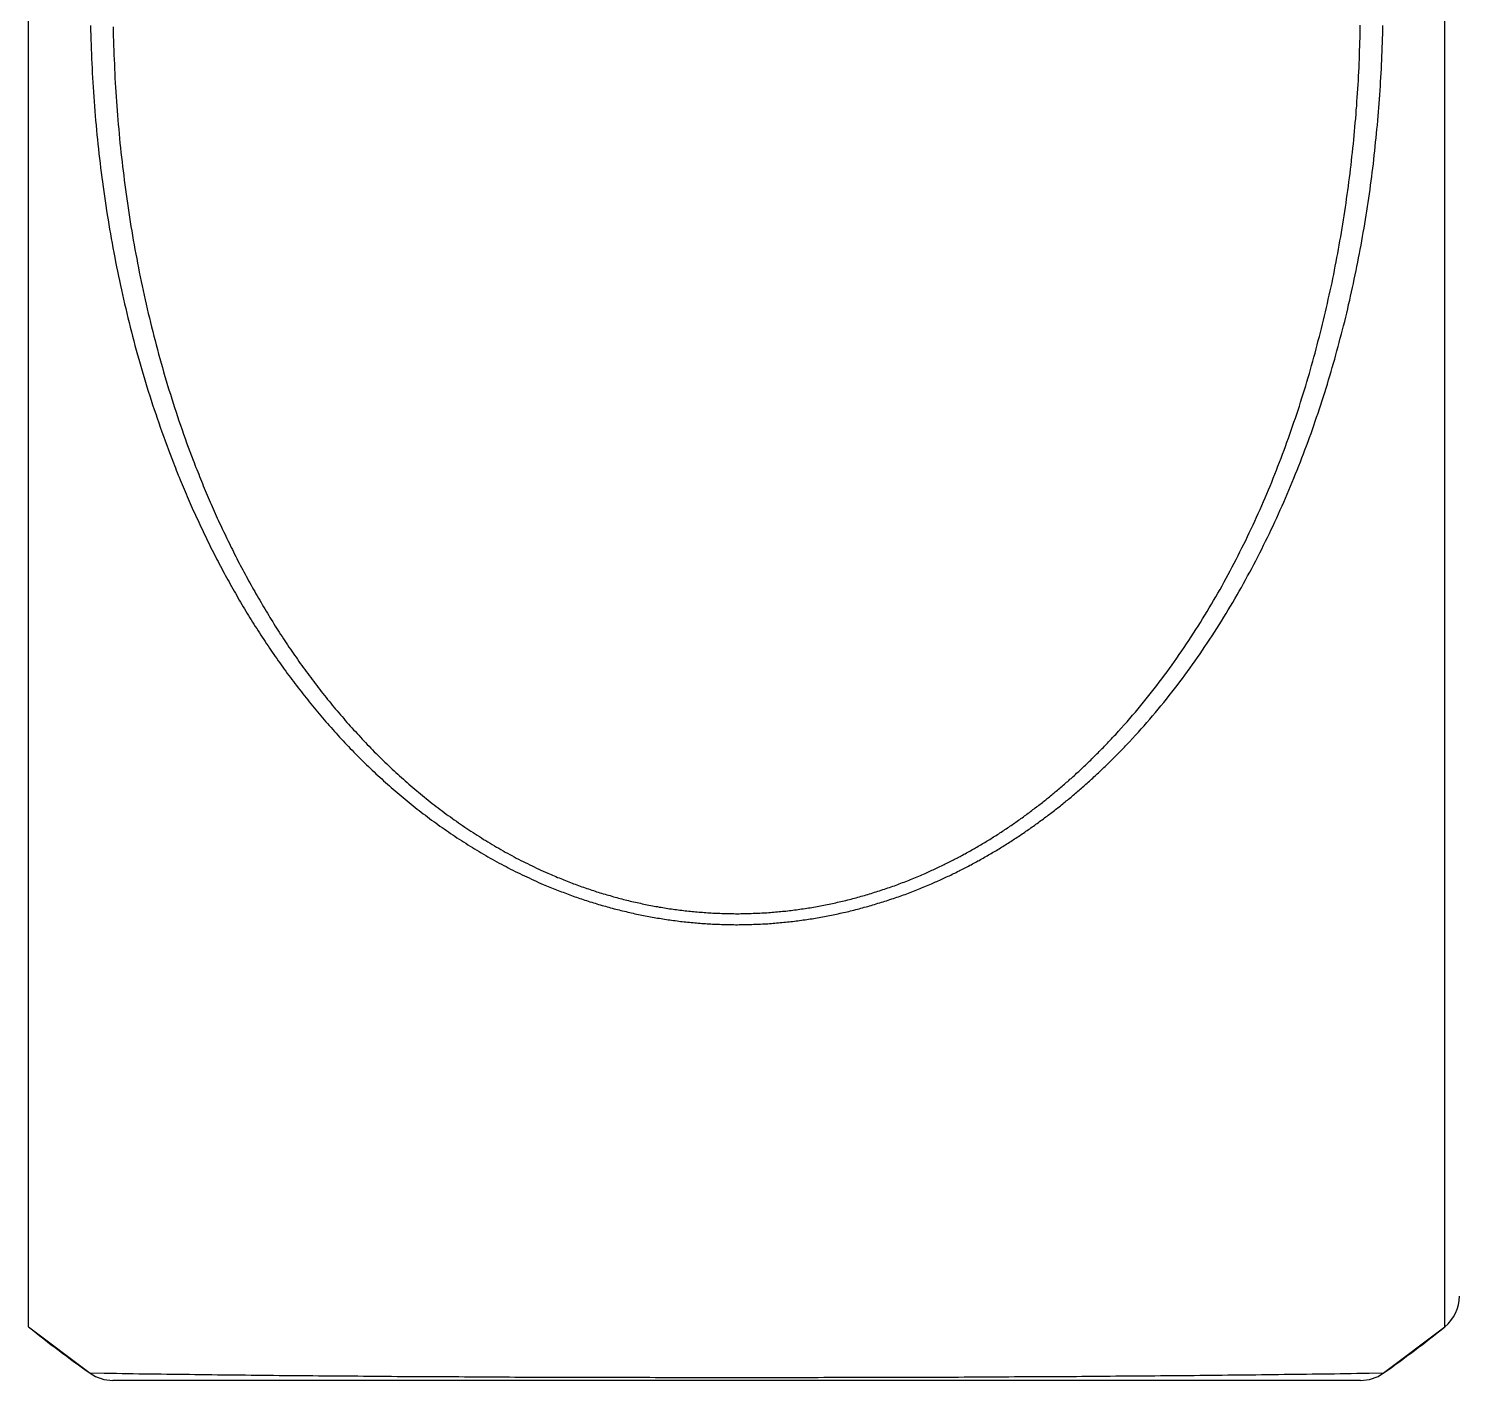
# Model space of a CAD drawing. Header units: millimetres. Extents: x 0 to 5600, y -67 to 2530.
# Drawn here: x 5141.88 to 5153.06, y 909.57 to 920.13 of the extents above; entities that cross this region are included whole.
import ezdxf

# ---------------------------------------------------------------- set-up
doc = ezdxf.new("R2010")
doc.units = ezdxf.units.MM
doc.layers.add('내부선 및 부속', color=4, linetype='Continuous')

msp = doc.modelspace()

# ---------------------------------------------------------------- linework, layer by layer
at = {"layer": '내부선 및 부속', "linetype": 'Continuous'}
for p, q in [((5141.879, 909.985), (5141.879, 952.262)), ((5152.943, 909.985), (5152.943, 952.262)), ((5141.879, 909.985), (5142.361, 909.622)), ((5152.461, 909.622), (5152.943, 909.985)), ((5142.47, 909.62), (5142.361, 909.622)), ((5142.521, 909.619), (5142.47, 909.62)), ((5152.285, 909.566), (5142.538, 909.566)), ((5152.352, 909.62), (5152.301, 909.619)), ((5152.461, 909.622), (5152.352, 909.62))]:
    msp.add_line(p, q, dxfattribs=at)
at = {"layer": '내부선 및 부속', "linetype": 'Continuous', "flags": 128}
for points in [[(5142.363, 920.154), (5142.364, 920.117), (5142.365, 920.079), (5142.366, 920.042), (5142.367, 920.005), (5142.368, 919.968), (5142.37, 919.931), (5142.371, 919.894), (5142.373, 919.856), (5142.375, 919.819), (5142.377, 919.782), (5142.379, 919.745), (5142.381, 919.708), (5142.383, 919.671), (5142.386, 919.634), (5142.388, 919.597), (5142.388, 919.597), (5142.391, 919.56), (5142.394, 919.522), (5142.397, 919.485), (5142.4, 919.448), (5142.403, 919.411), (5142.406, 919.374), (5142.41, 919.337), (5142.413, 919.3), (5142.417, 919.263), (5142.421, 919.226), (5142.425, 919.189), (5142.429, 919.152), (5142.433, 919.115), (5142.437, 919.078), (5142.442, 919.041), (5142.447, 919.004), (5142.451, 918.967), (5142.456, 918.931), (5142.461, 918.894), (5142.466, 918.857), (5142.472, 918.82), (5142.477, 918.783), (5142.482, 918.746), (5142.488, 918.709), (5142.494, 918.673), (5142.5, 918.636), (5142.506, 918.599), (5142.512, 918.562), (5142.518, 918.526), (5142.525, 918.489), (5142.531, 918.452), (5142.538, 918.416), (5142.545, 918.379), (5142.552, 918.342), (5142.559, 918.306), (5142.566, 918.269), (5142.574, 918.233), (5142.581, 918.196), (5142.589, 918.16), (5142.597, 918.123), (5142.604, 918.087), (5142.613, 918.051), (5142.621, 918.014), (5142.629, 917.978), (5142.638, 917.942), (5142.646, 917.906), (5142.655, 917.869), (5142.664, 917.833), (5142.673, 917.797), (5142.682, 917.761), (5142.691, 917.725), (5142.701, 917.689), (5142.71, 917.653), (5142.72, 917.617), (5142.73, 917.581), (5142.74, 917.545), (5142.75, 917.51), (5142.76, 917.474), (5142.771, 917.438), (5142.782, 917.403), (5142.792, 917.367), (5142.803, 917.331), (5142.814, 917.296), (5142.825, 917.26), (5142.837, 917.225), (5142.848, 917.19), (5142.86, 917.154), (5142.872, 917.119), (5142.883, 917.084), (5142.896, 917.049), (5142.908, 917.014), (5142.92, 916.979), (5142.933, 916.944), (5142.945, 916.909), (5142.958, 916.874), (5142.971, 916.839), (5142.984, 916.804), (5142.997, 916.77), (5143.011, 916.735), (5143.011, 916.735)], [(5142.54, 920.143), (5142.54, 920.106), (5142.541, 920.07), (5142.542, 920.034), (5142.543, 919.997), (5142.544, 919.961), (5142.546, 919.924), (5142.547, 919.888), (5142.549, 919.852), (5142.55, 919.815), (5142.552, 919.779), (5142.554, 919.743), (5142.556, 919.706), (5142.558, 919.67), (5142.56, 919.634), (5142.563, 919.597), (5142.565, 919.561), (5142.565, 919.561), (5142.568, 919.525), (5142.571, 919.488), (5142.574, 919.452), (5142.577, 919.416), (5142.58, 919.379), (5142.583, 919.343), (5142.586, 919.307), (5142.59, 919.271), (5142.593, 919.234), (5142.597, 919.198), (5142.601, 919.162), (5142.605, 919.126), (5142.609, 919.089), (5142.613, 919.053), (5142.618, 919.017), (5142.622, 918.981), (5142.627, 918.945), (5142.631, 918.909), (5142.636, 918.872), (5142.641, 918.836), (5142.646, 918.8), (5142.651, 918.764), (5142.657, 918.728), (5142.662, 918.692), (5142.668, 918.656), (5142.673, 918.62), (5142.679, 918.584), (5142.685, 918.548), (5142.691, 918.512), (5142.697, 918.476), (5142.704, 918.44), (5142.71, 918.404), (5142.717, 918.368), (5142.724, 918.332), (5142.73, 918.297), (5142.737, 918.261), (5142.744, 918.225), (5142.752, 918.189), (5142.759, 918.154), (5142.767, 918.118), (5142.774, 918.082), (5142.782, 918.047), (5142.79, 918.011), (5142.798, 917.975), (5142.806, 917.94), (5142.814, 917.904), (5142.823, 917.869), (5142.831, 917.833), (5142.84, 917.798), (5142.849, 917.763), (5142.858, 917.727), (5142.867, 917.692), (5142.876, 917.657), (5142.885, 917.622), (5142.895, 917.586), (5142.904, 917.551), (5142.914, 917.516), (5142.924, 917.481), (5142.934, 917.446), (5142.944, 917.411), (5142.955, 917.376), (5142.965, 917.341), (5142.976, 917.306), (5142.987, 917.272), (5142.997, 917.237), (5143.009, 917.202), (5143.02, 917.168), (5143.031, 917.133), (5143.042, 917.098), (5143.054, 917.064), (5143.066, 917.03), (5143.078, 916.995), (5143.09, 916.961), (5143.102, 916.927), (5143.114, 916.892), (5143.127, 916.858), (5143.139, 916.824), (5143.152, 916.79), (5143.165, 916.756), (5143.165, 916.756)], [(5150.372, 914.614), (5150.394, 914.639), (5150.416, 914.664), (5150.439, 914.688), (5150.461, 914.713), (5150.482, 914.738), (5150.504, 914.764), (5150.526, 914.789), (5150.547, 914.814), (5150.568, 914.84), (5150.589, 914.866), (5150.61, 914.892), (5150.631, 914.918), (5150.652, 914.944), (5150.672, 914.97), (5150.693, 914.996), (5150.713, 915.023), (5150.733, 915.049), (5150.753, 915.076), (5150.773, 915.103), (5150.792, 915.13), (5150.812, 915.157), (5150.831, 915.184), (5150.85, 915.211), (5150.869, 915.238), (5150.888, 915.266), (5150.907, 915.294), (5150.925, 915.321), (5150.944, 915.349), (5150.962, 915.377), (5150.98, 915.405), (5150.998, 915.433), (5151.016, 915.461), (5151.034, 915.489), (5151.051, 915.518), (5151.069, 915.546), (5151.086, 915.574), (5151.103, 915.603), (5151.12, 915.632), (5151.137, 915.66), (5151.154, 915.689), (5151.17, 915.718), (5151.187, 915.747), (5151.203, 915.776), (5151.219, 915.805), (5151.235, 915.835), (5151.251, 915.864), (5151.267, 915.893), (5151.282, 915.923), (5151.298, 915.952), (5151.313, 915.982), (5151.328, 916.011), (5151.343, 916.041), (5151.358, 916.071), (5151.373, 916.101), (5151.388, 916.13), (5151.402, 916.16), (5151.416, 916.19), (5151.431, 916.221), (5151.445, 916.251), (5151.459, 916.281), (5151.472, 916.311), (5151.486, 916.341), (5151.5, 916.372), (5151.513, 916.402), (5151.526, 916.433), (5151.539, 916.463), (5151.552, 916.494), (5151.565, 916.525), (5151.578, 916.555), (5151.591, 916.586), (5151.603, 916.617), (5151.616, 916.648), (5151.628, 916.679), (5151.64, 916.71), (5151.652, 916.741), (5151.664, 916.772), (5151.676, 916.803), (5151.687, 916.834), (5151.699, 916.865), (5151.71, 916.897), (5151.721, 916.928), (5151.732, 916.959), (5151.743, 916.991), (5151.754, 917.022), (5151.765, 917.054), (5151.776, 917.085), (5151.786, 917.117), (5151.797, 917.148), (5151.807, 917.18), (5151.817, 917.211), (5151.827, 917.243), (5151.837, 917.275), (5151.847, 917.307), (5151.857, 917.339), (5151.866, 917.37), (5151.876, 917.402), (5151.885, 917.434), (5151.894, 917.466), (5151.903, 917.498), (5151.912, 917.53), (5151.912, 917.53), (5151.921, 917.562), (5151.93, 917.594), (5151.938, 917.626), (5151.947, 917.659), (5151.955, 917.691), (5151.964, 917.723), (5151.972, 917.755), (5151.98, 917.787), (5151.988, 917.82), (5151.996, 917.852), (5152.004, 917.884), (5152.011, 917.917), (5152.019, 917.949), (5152.026, 917.982), (5152.033, 918.014), (5152.041, 918.046), (5152.048, 918.079), (5152.055, 918.111), (5152.062, 918.144), (5152.068, 918.177), (5152.075, 918.209), (5152.082, 918.242), (5152.088, 918.274), (5152.094, 918.307), (5152.1, 918.34), (5152.107, 918.372), (5152.113, 918.405), (5152.118, 918.438), (5152.124, 918.471), (5152.13, 918.503), (5152.136, 918.536), (5152.141, 918.569), (5152.146, 918.602), (5152.152, 918.635), (5152.157, 918.667), (5152.162, 918.7), (5152.167, 918.733), (5152.172, 918.766), (5152.176, 918.799), (5152.181, 918.832), (5152.186, 918.865), (5152.19, 918.898), (5152.194, 918.931), (5152.199, 918.964), (5152.203, 918.997), (5152.207, 919.03), (5152.211, 919.063), (5152.214, 919.096), (5152.218, 919.129), (5152.222, 919.162), (5152.225, 919.195), (5152.229, 919.228), (5152.232, 919.261), (5152.235, 919.294), (5152.238, 919.327), (5152.241, 919.36), (5152.244, 919.394), (5152.247, 919.427), (5152.25, 919.46), (5152.252, 919.493), (5152.255, 919.526), (5152.257, 919.559), (5152.259, 919.592), (5152.262, 919.626), (5152.264, 919.659), (5152.266, 919.692), (5152.268, 919.725), (5152.269, 919.758), (5152.271, 919.792), (5152.273, 919.825), (5152.274, 919.858), (5152.276, 919.891), (5152.277, 919.925), (5152.278, 919.958), (5152.279, 919.991), (5152.28, 920.024), (5152.281, 920.058), (5152.282, 920.091), (5152.283, 920.124), (5152.283, 920.157)], [(5150.457, 914.532), (5150.48, 914.557), (5150.503, 914.582), (5150.526, 914.607), (5150.549, 914.632), (5150.571, 914.657), (5150.594, 914.682), (5150.616, 914.708), (5150.638, 914.733), (5150.66, 914.759), (5150.682, 914.785), (5150.704, 914.811), (5150.725, 914.837), (5150.747, 914.864), (5150.768, 914.89), (5150.789, 914.917), (5150.81, 914.943), (5150.831, 914.97), (5150.852, 914.997), (5150.872, 915.024), (5150.893, 915.051), (5150.913, 915.078), (5150.933, 915.106), (5150.953, 915.133), (5150.973, 915.161), (5150.992, 915.188), (5151.012, 915.216), (5151.031, 915.244), (5151.05, 915.272), (5151.069, 915.3), (5151.088, 915.328), (5151.107, 915.357), (5151.126, 915.385), (5151.144, 915.414), (5151.162, 915.442), (5151.181, 915.471), (5151.199, 915.5), (5151.216, 915.529), (5151.234, 915.558), (5151.252, 915.587), (5151.269, 915.616), (5151.286, 915.645), (5151.304, 915.674), (5151.321, 915.704), (5151.337, 915.733), (5151.354, 915.763), (5151.371, 915.792), (5151.387, 915.822), (5151.403, 915.852), (5151.419, 915.881), (5151.435, 915.911), (5151.451, 915.941), (5151.467, 915.971), (5151.483, 916.001), (5151.498, 916.032), (5151.513, 916.062), (5151.528, 916.092), (5151.543, 916.123), (5151.558, 916.153), (5151.573, 916.183), (5151.588, 916.214), (5151.602, 916.245), (5151.616, 916.275), (5151.631, 916.306), (5151.645, 916.337), (5151.658, 916.368), (5151.672, 916.399), (5151.686, 916.43), (5151.699, 916.461), (5151.713, 916.492), (5151.726, 916.523), (5151.739, 916.555), (5151.752, 916.586), (5151.765, 916.617), (5151.778, 916.649), (5151.79, 916.68), (5151.803, 916.712), (5151.815, 916.743), (5151.827, 916.775), (5151.839, 916.806), (5151.851, 916.838), (5151.863, 916.87), (5151.875, 916.902), (5151.886, 916.933), (5151.898, 916.965), (5151.909, 916.997), (5151.92, 917.029), (5151.931, 917.061), (5151.942, 917.093), (5151.953, 917.125), (5151.964, 917.158), (5151.974, 917.19), (5151.985, 917.222), (5151.995, 917.254), (5152.005, 917.287), (5152.016, 917.319), (5152.026, 917.351), (5152.035, 917.384), (5152.045, 917.416), (5152.055, 917.449), (5152.064, 917.481), (5152.064, 917.481), (5152.074, 917.514), (5152.083, 917.546), (5152.092, 917.579), (5152.101, 917.612), (5152.11, 917.644), (5152.119, 917.677), (5152.127, 917.71), (5152.136, 917.743), (5152.144, 917.775), (5152.153, 917.808), (5152.161, 917.841), (5152.169, 917.874), (5152.177, 917.907), (5152.185, 917.94), (5152.192, 917.973), (5152.2, 918.006), (5152.207, 918.039), (5152.215, 918.072), (5152.222, 918.105), (5152.229, 918.138), (5152.236, 918.171), (5152.243, 918.204), (5152.25, 918.238), (5152.257, 918.271), (5152.263, 918.304), (5152.27, 918.337), (5152.276, 918.371), (5152.282, 918.404), (5152.289, 918.437), (5152.295, 918.47), (5152.301, 918.504), (5152.306, 918.537), (5152.312, 918.571), (5152.318, 918.604), (5152.323, 918.637), (5152.329, 918.671), (5152.334, 918.704), (5152.339, 918.738), (5152.344, 918.771), (5152.349, 918.805), (5152.354, 918.838), (5152.359, 918.872), (5152.363, 918.905), (5152.368, 918.939), (5152.372, 918.973), (5152.376, 919.006), (5152.381, 919.04), (5152.385, 919.073), (5152.389, 919.107), (5152.392, 919.141), (5152.396, 919.174), (5152.4, 919.208), (5152.403, 919.242), (5152.407, 919.275), (5152.41, 919.309), (5152.413, 919.343), (5152.417, 919.376), (5152.42, 919.41), (5152.423, 919.444), (5152.425, 919.478), (5152.428, 919.511), (5152.431, 919.545), (5152.433, 919.579), (5152.435, 919.613), (5152.438, 919.647), (5152.44, 919.68), (5152.442, 919.714), (5152.444, 919.748), (5152.446, 919.782), (5152.448, 919.816), (5152.449, 919.85), (5152.451, 919.883), (5152.452, 919.917), (5152.454, 919.951), (5152.455, 919.985), (5152.456, 920.019), (5152.457, 920.053), (5152.458, 920.087), (5152.459, 920.12), (5152.46, 920.154)], [(5143.011, 916.735), (5143.018, 916.716), (5143.026, 916.697), (5143.033, 916.679), (5143.04, 916.66), (5143.048, 916.641), (5143.056, 916.623), (5143.063, 916.604), (5143.071, 916.585), (5143.079, 916.567), (5143.086, 916.548), (5143.094, 916.53), (5143.102, 916.511), (5143.11, 916.493), (5143.118, 916.474), (5143.126, 916.456), (5143.134, 916.437), (5143.142, 916.419), (5143.15, 916.4), (5143.158, 916.382), (5143.166, 916.363), (5143.175, 916.345), (5143.183, 916.327), (5143.191, 916.308), (5143.2, 916.29), (5143.208, 916.272), (5143.217, 916.253), (5143.225, 916.235), (5143.234, 916.217), (5143.242, 916.199), (5143.251, 916.181), (5143.26, 916.162), (5143.269, 916.144), (5143.278, 916.126), (5143.286, 916.108), (5143.295, 916.09), (5143.304, 916.072), (5143.313, 916.054), (5143.323, 916.036), (5143.332, 916.018), (5143.341, 916), (5143.35, 915.982), (5143.359, 915.964), (5143.369, 915.947), (5143.378, 915.929), (5143.388, 915.911), (5143.397, 915.893), (5143.407, 915.875), (5143.416, 915.858), (5143.426, 915.84), (5143.435, 915.822), (5143.445, 915.805), (5143.455, 915.787), (5143.465, 915.769), (5143.475, 915.752), (5143.485, 915.734), (5143.495, 915.717), (5143.505, 915.699), (5143.515, 915.682), (5143.525, 915.664), (5143.535, 915.647), (5143.545, 915.63), (5143.556, 915.612), (5143.566, 915.595), (5143.576, 915.578), (5143.587, 915.56), (5143.597, 915.543), (5143.608, 915.526), (5143.618, 915.509), (5143.629, 915.492), (5143.64, 915.475), (5143.65, 915.458), (5143.661, 915.441), (5143.672, 915.424), (5143.683, 915.407), (5143.694, 915.39), (5143.705, 915.373), (5143.716, 915.356), (5143.727, 915.339), (5143.738, 915.322), (5143.75, 915.306), (5143.761, 915.289), (5143.772, 915.272), (5143.783, 915.256), (5143.795, 915.239), (5143.806, 915.222), (5143.818, 915.206), (5143.83, 915.189), (5143.841, 915.173), (5143.853, 915.157), (5143.865, 915.14), (5143.876, 915.124), (5143.888, 915.108), (5143.9, 915.091), (5143.912, 915.075), (5143.924, 915.059), (5143.936, 915.043), (5143.948, 915.027), (5143.96, 915.011), (5143.973, 914.995), (5143.985, 914.979), (5143.985, 914.979), (5143.997, 914.963), (5144.01, 914.947), (5144.022, 914.931), (5144.035, 914.915), (5144.047, 914.899), (5144.06, 914.883), (5144.072, 914.868), (5144.085, 914.852), (5144.098, 914.837), (5144.111, 914.821), (5144.123, 914.805), (5144.136, 914.79), (5144.149, 914.775), (5144.162, 914.759), (5144.175, 914.744), (5144.189, 914.729), (5144.202, 914.713), (5144.215, 914.698), (5144.228, 914.683), (5144.242, 914.668), (5144.255, 914.653), (5144.269, 914.638), (5144.282, 914.623), (5144.296, 914.608), (5144.309, 914.593), (5144.323, 914.578), (5144.337, 914.563), (5144.351, 914.549), (5144.364, 914.534), (5144.378, 914.519), (5144.392, 914.505), (5144.406, 914.49), (5144.42, 914.476), (5144.434, 914.462), (5144.449, 914.447), (5144.463, 914.433), (5144.477, 914.419), (5144.491, 914.404), (5144.506, 914.39), (5144.52, 914.376), (5144.535, 914.362), (5144.549, 914.348), (5144.564, 914.334), (5144.579, 914.321), (5144.593, 914.307), (5144.608, 914.293), (5144.623, 914.279), (5144.638, 914.266), (5144.653, 914.252), (5144.668, 914.239), (5144.683, 914.225), (5144.698, 914.212), (5144.713, 914.199), (5144.728, 914.185), (5144.743, 914.172), (5144.759, 914.159), (5144.774, 914.146), (5144.79, 914.133), (5144.805, 914.12), (5144.821, 914.107), (5144.836, 914.094), (5144.852, 914.081), (5144.868, 914.069), (5144.883, 914.056), (5144.899, 914.044), (5144.915, 914.031), (5144.931, 914.019), (5144.947, 914.006), (5144.963, 913.994), (5144.979, 913.982), (5144.995, 913.97), (5145.011, 913.957), (5145.028, 913.945), (5145.044, 913.933), (5145.06, 913.922), (5145.077, 913.91), (5145.093, 913.898), (5145.11, 913.886), (5145.126, 913.875), (5145.143, 913.863), (5145.159, 913.852), (5145.176, 913.84), (5145.193, 913.829), (5145.21, 913.818), (5145.226, 913.807), (5145.243, 913.795), (5145.26, 913.784), (5145.277, 913.774), (5145.294, 913.763), (5145.311, 913.752), (5145.329, 913.741), (5145.346, 913.731), (5145.363, 913.72), (5145.38, 913.71), (5145.398, 913.699), (5145.415, 913.689), (5145.432, 913.679), (5145.45, 913.668), (5145.467, 913.658), (5145.485, 913.648), (5145.485, 913.648), (5145.502, 913.638), (5145.52, 913.629), (5145.538, 913.619), (5145.556, 913.609), (5145.573, 913.6), (5145.591, 913.59), (5145.609, 913.581), (5145.627, 913.571), (5145.645, 913.562), (5145.663, 913.553), (5145.681, 913.544), (5145.699, 913.535), (5145.717, 913.526), (5145.735, 913.517), (5145.753, 913.509), (5145.771, 913.5), (5145.79, 913.492), (5145.808, 913.483), (5145.826, 913.475), (5145.845, 913.467), (5145.863, 913.458), (5145.882, 913.45), (5145.9, 913.442), (5145.9, 913.442)], [(5143.165, 916.756), (5143.172, 916.738), (5143.179, 916.72), (5143.186, 916.701), (5143.193, 916.683), (5143.2, 916.665), (5143.208, 916.647), (5143.215, 916.629), (5143.222, 916.61), (5143.23, 916.592), (5143.237, 916.574), (5143.244, 916.556), (5143.252, 916.538), (5143.259, 916.52), (5143.267, 916.502), (5143.275, 916.484), (5143.282, 916.466), (5143.29, 916.448), (5143.298, 916.43), (5143.305, 916.412), (5143.313, 916.394), (5143.321, 916.376), (5143.329, 916.358), (5143.337, 916.341), (5143.345, 916.323), (5143.353, 916.305), (5143.361, 916.287), (5143.369, 916.269), (5143.378, 916.252), (5143.386, 916.234), (5143.394, 916.216), (5143.403, 916.199), (5143.411, 916.181), (5143.419, 916.163), (5143.428, 916.146), (5143.436, 916.128), (5143.445, 916.11), (5143.454, 916.093), (5143.462, 916.075), (5143.471, 916.058), (5143.48, 916.04), (5143.489, 916.023), (5143.497, 916.005), (5143.506, 915.988), (5143.515, 915.971), (5143.524, 915.953), (5143.533, 915.936), (5143.542, 915.919), (5143.552, 915.901), (5143.561, 915.884), (5143.57, 915.867), (5143.579, 915.85), (5143.589, 915.832), (5143.598, 915.815), (5143.607, 915.798), (5143.617, 915.781), (5143.626, 915.764), (5143.636, 915.747), (5143.646, 915.73), (5143.655, 915.713), (5143.665, 915.696), (5143.675, 915.679), (5143.685, 915.662), (5143.695, 915.645), (5143.704, 915.628), (5143.714, 915.611), (5143.724, 915.594), (5143.734, 915.578), (5143.745, 915.561), (5143.755, 915.544), (5143.765, 915.528), (5143.775, 915.511), (5143.786, 915.494), (5143.796, 915.478), (5143.806, 915.461), (5143.817, 915.445), (5143.827, 915.428), (5143.838, 915.412), (5143.848, 915.395), (5143.859, 915.379), (5143.87, 915.362), (5143.881, 915.346), (5143.891, 915.33), (5143.902, 915.313), (5143.913, 915.297), (5143.924, 915.281), (5143.935, 915.265), (5143.946, 915.249), (5143.957, 915.233), (5143.969, 915.217), (5143.98, 915.201), (5143.991, 915.185), (5144.002, 915.169), (5144.014, 915.153), (5144.025, 915.137), (5144.037, 915.121), (5144.048, 915.105), (5144.06, 915.089), (5144.071, 915.074), (5144.083, 915.058), (5144.095, 915.042), (5144.095, 915.042), (5144.107, 915.027), (5144.118, 915.011), (5144.13, 914.996), (5144.142, 914.98), (5144.154, 914.965), (5144.166, 914.949), (5144.178, 914.934), (5144.191, 914.919), (5144.203, 914.903), (5144.215, 914.888), (5144.227, 914.873), (5144.24, 914.858), (5144.252, 914.843), (5144.265, 914.827), (5144.277, 914.812), (5144.29, 914.797), (5144.302, 914.782), (5144.315, 914.768), (5144.328, 914.753), (5144.341, 914.738), (5144.353, 914.723), (5144.366, 914.708), (5144.379, 914.694), (5144.392, 914.679), (5144.405, 914.665), (5144.418, 914.65), (5144.432, 914.636), (5144.445, 914.621), (5144.458, 914.607), (5144.471, 914.592), (5144.485, 914.578), (5144.498, 914.564), (5144.512, 914.55), (5144.525, 914.535), (5144.539, 914.521), (5144.552, 914.507), (5144.566, 914.493), (5144.58, 914.479), (5144.594, 914.466), (5144.607, 914.452), (5144.621, 914.438), (5144.635, 914.424), (5144.649, 914.411), (5144.663, 914.397), (5144.678, 914.383), (5144.692, 914.37), (5144.706, 914.356), (5144.72, 914.343), (5144.735, 914.33), (5144.749, 914.316), (5144.763, 914.303), (5144.778, 914.29), (5144.792, 914.277), (5144.807, 914.264), (5144.822, 914.251), (5144.836, 914.238), (5144.851, 914.225), (5144.866, 914.212), (5144.881, 914.199), (5144.896, 914.187), (5144.911, 914.174), (5144.926, 914.162), (5144.941, 914.149), (5144.956, 914.137), (5144.971, 914.124), (5144.986, 914.112), (5145.002, 914.1), (5145.017, 914.087), (5145.033, 914.075), (5145.048, 914.063), (5145.064, 914.051), (5145.079, 914.039), (5145.095, 914.027), (5145.11, 914.016), (5145.126, 914.004), (5145.142, 913.992), (5145.158, 913.981), (5145.174, 913.969), (5145.19, 913.958), (5145.205, 913.946), (5145.222, 913.935), (5145.238, 913.924), (5145.254, 913.912), (5145.27, 913.901), (5145.286, 913.89), (5145.302, 913.879), (5145.319, 913.868), (5145.335, 913.858), (5145.352, 913.847), (5145.368, 913.836), (5145.384, 913.826), (5145.401, 913.815), (5145.418, 913.805), (5145.434, 913.794), (5145.451, 913.784), (5145.468, 913.774), (5145.485, 913.764), (5145.501, 913.754), (5145.518, 913.744), (5145.535, 913.734), (5145.535, 913.734), (5145.552, 913.724), (5145.569, 913.714), (5145.586, 913.705), (5145.603, 913.695), (5145.62, 913.686), (5145.638, 913.676), (5145.655, 913.667), (5145.672, 913.658), (5145.689, 913.648), (5145.707, 913.639), (5145.724, 913.63), (5145.742, 913.622), (5145.759, 913.613), (5145.777, 913.604), (5145.794, 913.595), (5145.812, 913.587), (5145.829, 913.578), (5145.847, 913.57), (5145.865, 913.562), (5145.882, 913.553), (5145.9, 913.545), (5145.918, 913.537), (5145.936, 913.529), (5145.936, 913.529)], [(5148.883, 913.528), (5148.894, 913.532), (5148.904, 913.537), (5148.915, 913.542), (5148.926, 913.547), (5148.936, 913.552), (5148.947, 913.556), (5148.957, 913.561), (5148.968, 913.566), (5148.978, 913.571), (5148.989, 913.576), (5148.999, 913.581), (5149.01, 913.586), (5149.021, 913.591), (5149.031, 913.597), (5149.041, 913.602), (5149.052, 913.607), (5149.062, 913.612), (5149.073, 913.617), (5149.083, 913.623), (5149.094, 913.628), (5149.104, 913.633), (5149.114, 913.639), (5149.125, 913.644), (5149.135, 913.649), (5149.145, 913.655), (5149.156, 913.66), (5149.166, 913.666), (5149.176, 913.671), (5149.186, 913.677), (5149.197, 913.682), (5149.207, 913.688), (5149.217, 913.694), (5149.227, 913.699), (5149.238, 913.705), (5149.248, 913.711), (5149.258, 913.717), (5149.268, 913.722), (5149.278, 913.728), (5149.288, 913.734), (5149.298, 913.74), (5149.308, 913.746), (5149.319, 913.752), (5149.329, 913.758), (5149.339, 913.764), (5149.349, 913.77), (5149.359, 913.776), (5149.369, 913.782), (5149.379, 913.788), (5149.388, 913.794), (5149.398, 913.8), (5149.408, 913.807), (5149.418, 913.813), (5149.428, 913.819), (5149.438, 913.825), (5149.448, 913.832), (5149.458, 913.838), (5149.467, 913.844), (5149.477, 913.851), (5149.487, 913.857), (5149.497, 913.864), (5149.507, 913.87), (5149.516, 913.877), (5149.526, 913.883), (5149.536, 913.89), (5149.545, 913.896), (5149.555, 913.903), (5149.565, 913.909), (5149.574, 913.916), (5149.584, 913.923), (5149.593, 913.929), (5149.603, 913.936), (5149.613, 913.943), (5149.622, 913.95), (5149.632, 913.956), (5149.641, 913.963), (5149.651, 913.97), (5149.66, 913.977), (5149.669, 913.984), (5149.679, 913.991), (5149.688, 913.998), (5149.698, 914.005), (5149.707, 914.012), (5149.716, 914.019), (5149.726, 914.026), (5149.735, 914.033), (5149.744, 914.04), (5149.754, 914.047), (5149.763, 914.054), (5149.772, 914.061), (5149.781, 914.068), (5149.79, 914.075), (5149.8, 914.083), (5149.809, 914.09), (5149.818, 914.097), (5149.827, 914.104), (5149.836, 914.112), (5149.845, 914.119), (5149.854, 914.126), (5149.863, 914.134), (5149.872, 914.141), (5149.872, 914.141), (5149.881, 914.149), (5149.89, 914.156), (5149.899, 914.164), (5149.908, 914.171), (5149.917, 914.179), (5149.926, 914.186), (5149.935, 914.194), (5149.944, 914.201), (5149.953, 914.209), (5149.962, 914.217), (5149.971, 914.224), (5149.979, 914.232), (5149.988, 914.24), (5149.997, 914.247), (5150.006, 914.255), (5150.014, 914.263), (5150.023, 914.27), (5150.032, 914.278), (5150.04, 914.286), (5150.049, 914.294), (5150.058, 914.302), (5150.066, 914.31), (5150.075, 914.318), (5150.084, 914.325), (5150.092, 914.333), (5150.101, 914.341), (5150.109, 914.349), (5150.118, 914.357), (5150.126, 914.365), (5150.135, 914.373), (5150.143, 914.381), (5150.151, 914.389), (5150.16, 914.398), (5150.168, 914.406), (5150.177, 914.414), (5150.185, 914.422), (5150.193, 914.43), (5150.202, 914.438), (5150.21, 914.447), (5150.218, 914.455), (5150.226, 914.463), (5150.235, 914.471), (5150.243, 914.48), (5150.251, 914.488), (5150.259, 914.496), (5150.267, 914.504), (5150.276, 914.513), (5150.284, 914.521), (5150.292, 914.53), (5150.3, 914.538), (5150.308, 914.546), (5150.316, 914.555), (5150.324, 914.563), (5150.332, 914.572), (5150.34, 914.58), (5150.348, 914.589), (5150.356, 914.597), (5150.364, 914.606), (5150.372, 914.614), (5150.372, 914.614)], [(5148.921, 913.442), (5148.932, 913.446), (5148.943, 913.451), (5148.953, 913.456), (5148.964, 913.461), (5148.975, 913.465), (5148.986, 913.47), (5148.997, 913.475), (5149.008, 913.48), (5149.019, 913.485), (5149.03, 913.49), (5149.04, 913.495), (5149.051, 913.5), (5149.062, 913.505), (5149.073, 913.51), (5149.083, 913.515), (5149.094, 913.521), (5149.105, 913.526), (5149.116, 913.531), (5149.126, 913.536), (5149.137, 913.542), (5149.148, 913.547), (5149.158, 913.552), (5149.169, 913.558), (5149.18, 913.563), (5149.19, 913.569), (5149.201, 913.574), (5149.211, 913.58), (5149.222, 913.585), (5149.233, 913.591), (5149.243, 913.596), (5149.254, 913.602), (5149.264, 913.608), (5149.275, 913.613), (5149.285, 913.619), (5149.296, 913.625), (5149.306, 913.63), (5149.316, 913.636), (5149.327, 913.642), (5149.337, 913.648), (5149.348, 913.654), (5149.358, 913.66), (5149.368, 913.666), (5149.379, 913.672), (5149.389, 913.678), (5149.399, 913.684), (5149.41, 913.69), (5149.42, 913.696), (5149.43, 913.702), (5149.44, 913.708), (5149.451, 913.714), (5149.461, 913.721), (5149.471, 913.727), (5149.481, 913.733), (5149.491, 913.739), (5149.501, 913.746), (5149.512, 913.752), (5149.522, 913.758), (5149.532, 913.765), (5149.542, 913.771), (5149.552, 913.778), (5149.562, 913.784), (5149.572, 913.791), (5149.582, 913.797), (5149.592, 913.804), (5149.602, 913.81), (5149.612, 913.817), (5149.622, 913.823), (5149.632, 913.83), (5149.642, 913.837), (5149.652, 913.843), (5149.661, 913.85), (5149.671, 913.857), (5149.681, 913.864), (5149.691, 913.871), (5149.701, 913.877), (5149.71, 913.884), (5149.72, 913.891), (5149.73, 913.898), (5149.74, 913.905), (5149.749, 913.912), (5149.759, 913.919), (5149.769, 913.926), (5149.778, 913.933), (5149.788, 913.94), (5149.798, 913.947), (5149.807, 913.954), (5149.817, 913.961), (5149.826, 913.969), (5149.836, 913.976), (5149.845, 913.983), (5149.855, 913.99), (5149.864, 913.997), (5149.874, 914.005), (5149.883, 914.012), (5149.893, 914.019), (5149.902, 914.027), (5149.912, 914.034), (5149.921, 914.041), (5149.93, 914.049), (5149.94, 914.056), (5149.94, 914.056), (5149.949, 914.064), (5149.958, 914.071), (5149.967, 914.079), (5149.977, 914.086), (5149.986, 914.094), (5149.995, 914.101), (5150.004, 914.109), (5150.014, 914.117), (5150.023, 914.124), (5150.032, 914.132), (5150.041, 914.14), (5150.05, 914.147), (5150.059, 914.155), (5150.068, 914.163), (5150.077, 914.17), (5150.086, 914.178), (5150.095, 914.186), (5150.104, 914.194), (5150.113, 914.202), (5150.122, 914.21), (5150.131, 914.218), (5150.14, 914.225), (5150.149, 914.233), (5150.158, 914.241), (5150.167, 914.249), (5150.176, 914.257), (5150.184, 914.265), (5150.193, 914.273), (5150.202, 914.282), (5150.211, 914.29), (5150.22, 914.298), (5150.228, 914.306), (5150.237, 914.314), (5150.246, 914.322), (5150.254, 914.33), (5150.263, 914.339), (5150.272, 914.347), (5150.28, 914.355), (5150.289, 914.363), (5150.297, 914.372), (5150.306, 914.38), (5150.315, 914.388), (5150.323, 914.397), (5150.332, 914.405), (5150.34, 914.413), (5150.349, 914.422), (5150.357, 914.43), (5150.365, 914.438), (5150.374, 914.447), (5150.382, 914.455), (5150.391, 914.464), (5150.399, 914.472), (5150.407, 914.481), (5150.416, 914.489), (5150.424, 914.498), (5150.432, 914.507), (5150.44, 914.515), (5150.449, 914.524), (5150.457, 914.532), (5150.457, 914.532)], [(5145.936, 913.529), (5145.948, 913.524), (5145.961, 913.519), (5145.973, 913.513), (5145.986, 913.508), (5145.998, 913.503), (5146.011, 913.497), (5146.024, 913.492), (5146.036, 913.487), (5146.049, 913.482), (5146.061, 913.477), (5146.074, 913.472), (5146.087, 913.467), (5146.099, 913.462), (5146.112, 913.457), (5146.125, 913.452), (5146.137, 913.447), (5146.15, 913.443), (5146.163, 913.438), (5146.176, 913.433), (5146.189, 913.429), (5146.201, 913.424), (5146.214, 913.42), (5146.227, 913.415), (5146.24, 913.411), (5146.253, 913.406), (5146.266, 913.402), (5146.279, 913.398), (5146.292, 913.393), (5146.305, 913.389), (5146.317, 913.385), (5146.33, 913.381), (5146.343, 913.377), (5146.356, 913.373), (5146.369, 913.369), (5146.383, 913.365), (5146.396, 913.361), (5146.409, 913.357), (5146.422, 913.354), (5146.435, 913.35), (5146.448, 913.346), (5146.461, 913.342), (5146.474, 913.339), (5146.487, 913.335), (5146.501, 913.332), (5146.514, 913.328), (5146.527, 913.325), (5146.54, 913.322), (5146.553, 913.318), (5146.567, 913.315), (5146.58, 913.312), (5146.593, 913.309), (5146.606, 913.306), (5146.62, 913.303), (5146.633, 913.3), (5146.646, 913.297), (5146.659, 913.294), (5146.673, 913.291), (5146.686, 913.288), (5146.699, 913.285), (5146.713, 913.283), (5146.726, 913.28), (5146.74, 913.278), (5146.753, 913.275), (5146.766, 913.273), (5146.78, 913.27), (5146.793, 913.268), (5146.806, 913.265), (5146.82, 913.263), (5146.833, 913.261), (5146.847, 913.259), (5146.86, 913.257), (5146.874, 913.254), (5146.887, 913.252), (5146.901, 913.25), (5146.914, 913.249), (5146.928, 913.247), (5146.941, 913.245), (5146.955, 913.243), (5146.968, 913.241), (5146.982, 913.24), (5146.995, 913.238), (5147.009, 913.236), (5147.022, 913.235), (5147.036, 913.233), (5147.049, 913.232), (5147.063, 913.231), (5147.076, 913.229), (5147.09, 913.228), (5147.103, 913.227), (5147.117, 913.226), (5147.131, 913.225), (5147.144, 913.224), (5147.158, 913.223), (5147.171, 913.222), (5147.185, 913.221), (5147.198, 913.22), (5147.212, 913.219), (5147.226, 913.218), (5147.239, 913.218), (5147.253, 913.217), (5147.253, 913.217), (5147.266, 913.216), (5147.28, 913.216), (5147.294, 913.215), (5147.307, 913.215), (5147.321, 913.215), (5147.334, 913.214), (5147.348, 913.214), (5147.362, 913.214), (5147.375, 913.214), (5147.389, 913.214), (5147.402, 913.213), (5147.416, 913.213), (5147.43, 913.213), (5147.443, 913.214), (5147.457, 913.214), (5147.471, 913.214), (5147.484, 913.214), (5147.498, 913.215), (5147.511, 913.215), (5147.525, 913.215), (5147.539, 913.216), (5147.552, 913.216), (5147.566, 913.217), (5147.579, 913.217), (5147.593, 913.218), (5147.607, 913.219), (5147.62, 913.22), (5147.634, 913.22), (5147.647, 913.221), (5147.661, 913.222), (5147.674, 913.223), (5147.688, 913.224), (5147.702, 913.225), (5147.715, 913.227), (5147.729, 913.228), (5147.742, 913.229), (5147.756, 913.23), (5147.769, 913.232), (5147.783, 913.233), (5147.796, 913.234), (5147.81, 913.236), (5147.823, 913.238), (5147.837, 913.239), (5147.851, 913.241), (5147.864, 913.243), (5147.878, 913.244), (5147.891, 913.246), (5147.905, 913.248), (5147.918, 913.25), (5147.931, 913.252), (5147.945, 913.254), (5147.958, 913.256), (5147.972, 913.258), (5147.985, 913.26), (5147.999, 913.262), (5148.012, 913.265), (5148.026, 913.267), (5148.039, 913.269), (5148.052, 913.272), (5148.066, 913.274), (5148.079, 913.277), (5148.093, 913.279), (5148.106, 913.282), (5148.119, 913.285), (5148.133, 913.287), (5148.146, 913.29), (5148.159, 913.293), (5148.173, 913.296), (5148.186, 913.299), (5148.199, 913.302), (5148.212, 913.305), (5148.226, 913.308), (5148.239, 913.311), (5148.252, 913.314), (5148.265, 913.317), (5148.279, 913.321), (5148.292, 913.324), (5148.305, 913.327), (5148.318, 913.331), (5148.331, 913.334), (5148.344, 913.338), (5148.358, 913.341), (5148.371, 913.345), (5148.384, 913.349), (5148.397, 913.352), (5148.41, 913.356), (5148.423, 913.36), (5148.436, 913.364), (5148.449, 913.368), (5148.462, 913.372), (5148.475, 913.376), (5148.488, 913.38), (5148.501, 913.384), (5148.514, 913.388), (5148.527, 913.392), (5148.54, 913.396), (5148.553, 913.401), (5148.566, 913.405), (5148.579, 913.409), (5148.592, 913.414), (5148.592, 913.414), (5148.605, 913.418), (5148.617, 913.423), (5148.63, 913.427), (5148.643, 913.432), (5148.656, 913.437), (5148.669, 913.441), (5148.681, 913.446), (5148.694, 913.451), (5148.707, 913.456), (5148.72, 913.46), (5148.732, 913.465), (5148.745, 913.47), (5148.758, 913.475), (5148.77, 913.48), (5148.783, 913.485), (5148.795, 913.491), (5148.808, 913.496), (5148.82, 913.501), (5148.833, 913.506), (5148.846, 913.512), (5148.858, 913.517), (5148.871, 913.522), (5148.883, 913.528), (5148.883, 913.528)], [(5145.9, 913.442), (5145.913, 913.437), (5145.926, 913.432), (5145.939, 913.426), (5145.951, 913.421), (5145.964, 913.416), (5145.977, 913.41), (5145.99, 913.405), (5146.003, 913.4), (5146.016, 913.395), (5146.029, 913.39), (5146.042, 913.385), (5146.055, 913.38), (5146.068, 913.375), (5146.081, 913.37), (5146.094, 913.365), (5146.107, 913.36), (5146.12, 913.356), (5146.133, 913.351), (5146.146, 913.346), (5146.16, 913.342), (5146.173, 913.337), (5146.186, 913.333), (5146.199, 913.328), (5146.212, 913.324), (5146.226, 913.319), (5146.239, 913.315), (5146.252, 913.311), (5146.265, 913.307), (5146.279, 913.302), (5146.292, 913.298), (5146.305, 913.294), (5146.319, 913.29), (5146.332, 913.286), (5146.345, 913.282), (5146.359, 913.278), (5146.372, 913.274), (5146.385, 913.271), (5146.399, 913.267), (5146.412, 913.263), (5146.426, 913.259), (5146.439, 913.256), (5146.453, 913.252), (5146.466, 913.249), (5146.48, 913.245), (5146.493, 913.242), (5146.507, 913.238), (5146.52, 913.235), (5146.534, 913.232), (5146.547, 913.229), (5146.561, 913.225), (5146.575, 913.222), (5146.588, 913.219), (5146.602, 913.216), (5146.615, 913.213), (5146.629, 913.21), (5146.643, 913.207), (5146.656, 913.205), (5146.67, 913.202), (5146.684, 913.199), (5146.697, 913.196), (5146.711, 913.194), (5146.725, 913.191), (5146.738, 913.189), (5146.752, 913.186), (5146.766, 913.184), (5146.779, 913.181), (5146.793, 913.179), (5146.807, 913.177), (5146.821, 913.175), (5146.834, 913.172), (5146.848, 913.17), (5146.862, 913.168), (5146.876, 913.166), (5146.89, 913.164), (5146.903, 913.162), (5146.917, 913.16), (5146.931, 913.159), (5146.945, 913.157), (5146.959, 913.155), (5146.973, 913.153), (5146.986, 913.152), (5147, 913.15), (5147.014, 913.149), (5147.028, 913.147), (5147.042, 913.146), (5147.056, 913.145), (5147.07, 913.143), (5147.083, 913.142), (5147.097, 913.141), (5147.111, 913.14), (5147.125, 913.139), (5147.139, 913.137), (5147.153, 913.136), (5147.167, 913.136), (5147.181, 913.135), (5147.195, 913.134), (5147.208, 913.133), (5147.222, 913.132), (5147.236, 913.132), (5147.25, 913.131), (5147.25, 913.131), (5147.264, 913.13), (5147.278, 913.13), (5147.292, 913.129), (5147.306, 913.129), (5147.32, 913.129), (5147.334, 913.128), (5147.348, 913.128), (5147.362, 913.128), (5147.375, 913.128), (5147.389, 913.128), (5147.403, 913.127), (5147.417, 913.127), (5147.431, 913.128), (5147.445, 913.128), (5147.459, 913.128), (5147.473, 913.128), (5147.487, 913.128), (5147.501, 913.129), (5147.515, 913.129), (5147.529, 913.129), (5147.543, 913.13), (5147.557, 913.13), (5147.57, 913.131), (5147.584, 913.132), (5147.598, 913.132), (5147.612, 913.133), (5147.626, 913.134), (5147.64, 913.135), (5147.654, 913.135), (5147.668, 913.136), (5147.682, 913.137), (5147.696, 913.138), (5147.709, 913.139), (5147.723, 913.141), (5147.737, 913.142), (5147.751, 913.143), (5147.765, 913.144), (5147.779, 913.146), (5147.793, 913.147), (5147.807, 913.149), (5147.82, 913.15), (5147.834, 913.152), (5147.848, 913.153), (5147.862, 913.155), (5147.876, 913.157), (5147.89, 913.158), (5147.903, 913.16), (5147.917, 913.162), (5147.931, 913.164), (5147.945, 913.166), (5147.959, 913.168), (5147.972, 913.17), (5147.986, 913.172), (5148, 913.174), (5148.014, 913.176), (5148.027, 913.179), (5148.041, 913.181), (5148.055, 913.183), (5148.069, 913.186), (5148.082, 913.188), (5148.096, 913.191), (5148.11, 913.193), (5148.123, 913.196), (5148.137, 913.199), (5148.151, 913.201), (5148.164, 913.204), (5148.178, 913.207), (5148.192, 913.21), (5148.205, 913.213), (5148.219, 913.216), (5148.233, 913.219), (5148.246, 913.222), (5148.26, 913.225), (5148.273, 913.228), (5148.287, 913.231), (5148.3, 913.235), (5148.314, 913.238), (5148.327, 913.241), (5148.341, 913.245), (5148.354, 913.248), (5148.368, 913.252), (5148.381, 913.255), (5148.395, 913.259), (5148.408, 913.263), (5148.422, 913.266), (5148.435, 913.27), (5148.449, 913.274), (5148.462, 913.278), (5148.475, 913.282), (5148.489, 913.285), (5148.502, 913.289), (5148.515, 913.294), (5148.529, 913.298), (5148.542, 913.302), (5148.555, 913.306), (5148.569, 913.31), (5148.582, 913.314), (5148.595, 913.319), (5148.608, 913.323), (5148.622, 913.328), (5148.622, 913.328), (5148.635, 913.332), (5148.648, 913.336), (5148.661, 913.341), (5148.674, 913.346), (5148.687, 913.35), (5148.701, 913.355), (5148.714, 913.36), (5148.727, 913.364), (5148.74, 913.369), (5148.753, 913.374), (5148.766, 913.379), (5148.779, 913.384), (5148.792, 913.389), (5148.805, 913.394), (5148.818, 913.399), (5148.831, 913.404), (5148.844, 913.41), (5148.856, 913.415), (5148.869, 913.42), (5148.882, 913.425), (5148.895, 913.431), (5148.908, 913.436), (5148.921, 913.442), (5148.921, 913.442)], [(5152.301, 909.62), (5152.257, 909.619), (5152.213, 909.618), (5152.169, 909.617), (5152.126, 909.617), (5152.082, 909.616), (5152.038, 909.616), (5151.994, 909.615), (5151.95, 909.614), (5151.906, 909.614), (5151.863, 909.613), (5151.819, 909.613), (5151.775, 909.612), (5151.731, 909.611), (5151.687, 909.611), (5151.643, 909.61), (5151.599, 909.61), (5151.556, 909.609), (5151.512, 909.609), (5151.468, 909.608), (5151.424, 909.608), (5151.38, 909.607), (5151.336, 909.607), (5151.292, 909.606), (5151.249, 909.606), (5151.205, 909.605), (5151.161, 909.605), (5151.117, 909.604), (5151.073, 909.604), (5151.029, 909.604), (5150.985, 909.603), (5150.942, 909.603), (5150.898, 909.602), (5150.854, 909.602), (5150.81, 909.601), (5150.766, 909.601), (5150.722, 909.601), (5150.679, 909.6), (5150.635, 909.6), (5150.591, 909.6), (5150.547, 909.599), (5150.503, 909.599), (5150.459, 909.598), (5150.415, 909.598), (5150.372, 909.598), (5150.328, 909.597), (5150.284, 909.597), (5150.24, 909.597), (5150.196, 909.596), (5150.152, 909.596), (5150.108, 909.596), (5150.065, 909.595), (5150.021, 909.595), (5149.977, 909.595), (5149.933, 909.595), (5149.889, 909.594), (5149.845, 909.594), (5149.801, 909.594), (5149.758, 909.594), (5149.714, 909.593), (5149.67, 909.593), (5149.626, 909.593), (5149.582, 909.593), (5149.538, 909.592), (5149.494, 909.592), (5149.451, 909.592), (5149.407, 909.592), (5149.363, 909.591), (5149.319, 909.591), (5149.275, 909.591), (5149.231, 909.591), (5149.187, 909.591), (5149.144, 909.59), (5149.1, 909.59), (5149.056, 909.59), (5149.012, 909.59), (5148.968, 909.59), (5148.924, 909.59), (5148.88, 909.589), (5148.837, 909.589), (5148.793, 909.589), (5148.749, 909.589), (5148.705, 909.589), (5148.661, 909.589), (5148.617, 909.589), (5148.574, 909.589), (5148.53, 909.588), (5148.486, 909.588), (5148.442, 909.588), (5148.398, 909.588), (5148.354, 909.588), (5148.31, 909.588), (5148.267, 909.588), (5148.223, 909.588), (5148.179, 909.588), (5148.135, 909.588), (5148.091, 909.588), (5148.047, 909.587), (5148.003, 909.587), (5147.96, 909.587), (5147.916, 909.587), (5147.916, 909.587), (5147.872, 909.587), (5147.828, 909.587), (5147.784, 909.587), (5147.74, 909.587), (5147.696, 909.587), (5147.653, 909.587), (5147.609, 909.587), (5147.565, 909.587), (5147.521, 909.587), (5147.477, 909.587), (5147.433, 909.587), (5147.389, 909.587), (5147.346, 909.587), (5147.302, 909.587), (5147.258, 909.587), (5147.214, 909.587), (5147.17, 909.587), (5147.126, 909.587), (5147.082, 909.587), (5147.039, 909.587), (5146.995, 909.587), (5146.951, 909.587), (5146.907, 909.587), (5146.863, 909.587), (5146.819, 909.587), (5146.775, 909.587), (5146.732, 909.588), (5146.688, 909.588), (5146.644, 909.588), (5146.6, 909.588), (5146.556, 909.588), (5146.512, 909.588), (5146.468, 909.588), (5146.425, 909.588), (5146.381, 909.588), (5146.337, 909.588), (5146.293, 909.588), (5146.249, 909.589), (5146.205, 909.589), (5146.161, 909.589), (5146.118, 909.589), (5146.074, 909.589), (5146.03, 909.589), (5145.986, 909.589), (5145.942, 909.589), (5145.898, 909.59), (5145.854, 909.59), (5145.811, 909.59), (5145.767, 909.59), (5145.723, 909.59), (5145.679, 909.59), (5145.635, 909.591), (5145.591, 909.591), (5145.548, 909.591), (5145.504, 909.591), (5145.46, 909.591), (5145.416, 909.592), (5145.372, 909.592), (5145.328, 909.592), (5145.284, 909.592), (5145.241, 909.593), (5145.197, 909.593), (5145.153, 909.593), (5145.109, 909.593), (5145.065, 909.594), (5145.021, 909.594), (5144.977, 909.594), (5144.934, 909.594), (5144.89, 909.595), (5144.846, 909.595), (5144.802, 909.595), (5144.758, 909.595), (5144.714, 909.596), (5144.67, 909.596), (5144.627, 909.596), (5144.583, 909.597), (5144.539, 909.597), (5144.495, 909.597), (5144.451, 909.598), (5144.407, 909.598), (5144.363, 909.598), (5144.32, 909.599), (5144.276, 909.599), (5144.232, 909.6), (5144.188, 909.6), (5144.144, 909.6), (5144.1, 909.601), (5144.056, 909.601), (5144.013, 909.601), (5143.969, 909.602), (5143.925, 909.602), (5143.881, 909.603), (5143.837, 909.603), (5143.793, 909.604), (5143.749, 909.604), (5143.706, 909.604), (5143.662, 909.605), (5143.618, 909.605), (5143.574, 909.606), (5143.53, 909.606), (5143.53, 909.606), (5143.486, 909.607), (5143.443, 909.607), (5143.399, 909.608), (5143.355, 909.608), (5143.311, 909.609), (5143.267, 909.609), (5143.223, 909.61), (5143.179, 909.61), (5143.136, 909.611), (5143.092, 909.611), (5143.048, 909.612), (5143.004, 909.613), (5142.96, 909.613), (5142.916, 909.614), (5142.872, 909.614), (5142.829, 909.615), (5142.785, 909.616), (5142.741, 909.616), (5142.697, 909.617), (5142.653, 909.617), (5142.609, 909.618), (5142.566, 909.619), (5142.522, 909.62), (5142.522, 909.62)]]:
    msp.add_lwpolyline(points, dxfattribs=at)
at = {"layer": '내부선 및 부속', "linetype": 'Continuous'}
for centre, radius, start, end in [((5152.749, 910.225), 0.308, 309.0021, 0), ((5147.411, 916.816), 8.79, 230.9979, 234.9306), ((5147.411, 916.816), 8.79, 305.0694, 309.0021), ((5142.538, 909.874), 0.308, 234.9308, 270.0002), ((5152.285, 909.874), 0.308, 269.9998, 305.0692)]:
    msp.add_arc(centre, radius, start, end, dxfattribs=at)

doc.saveas('drawing.dxf')
